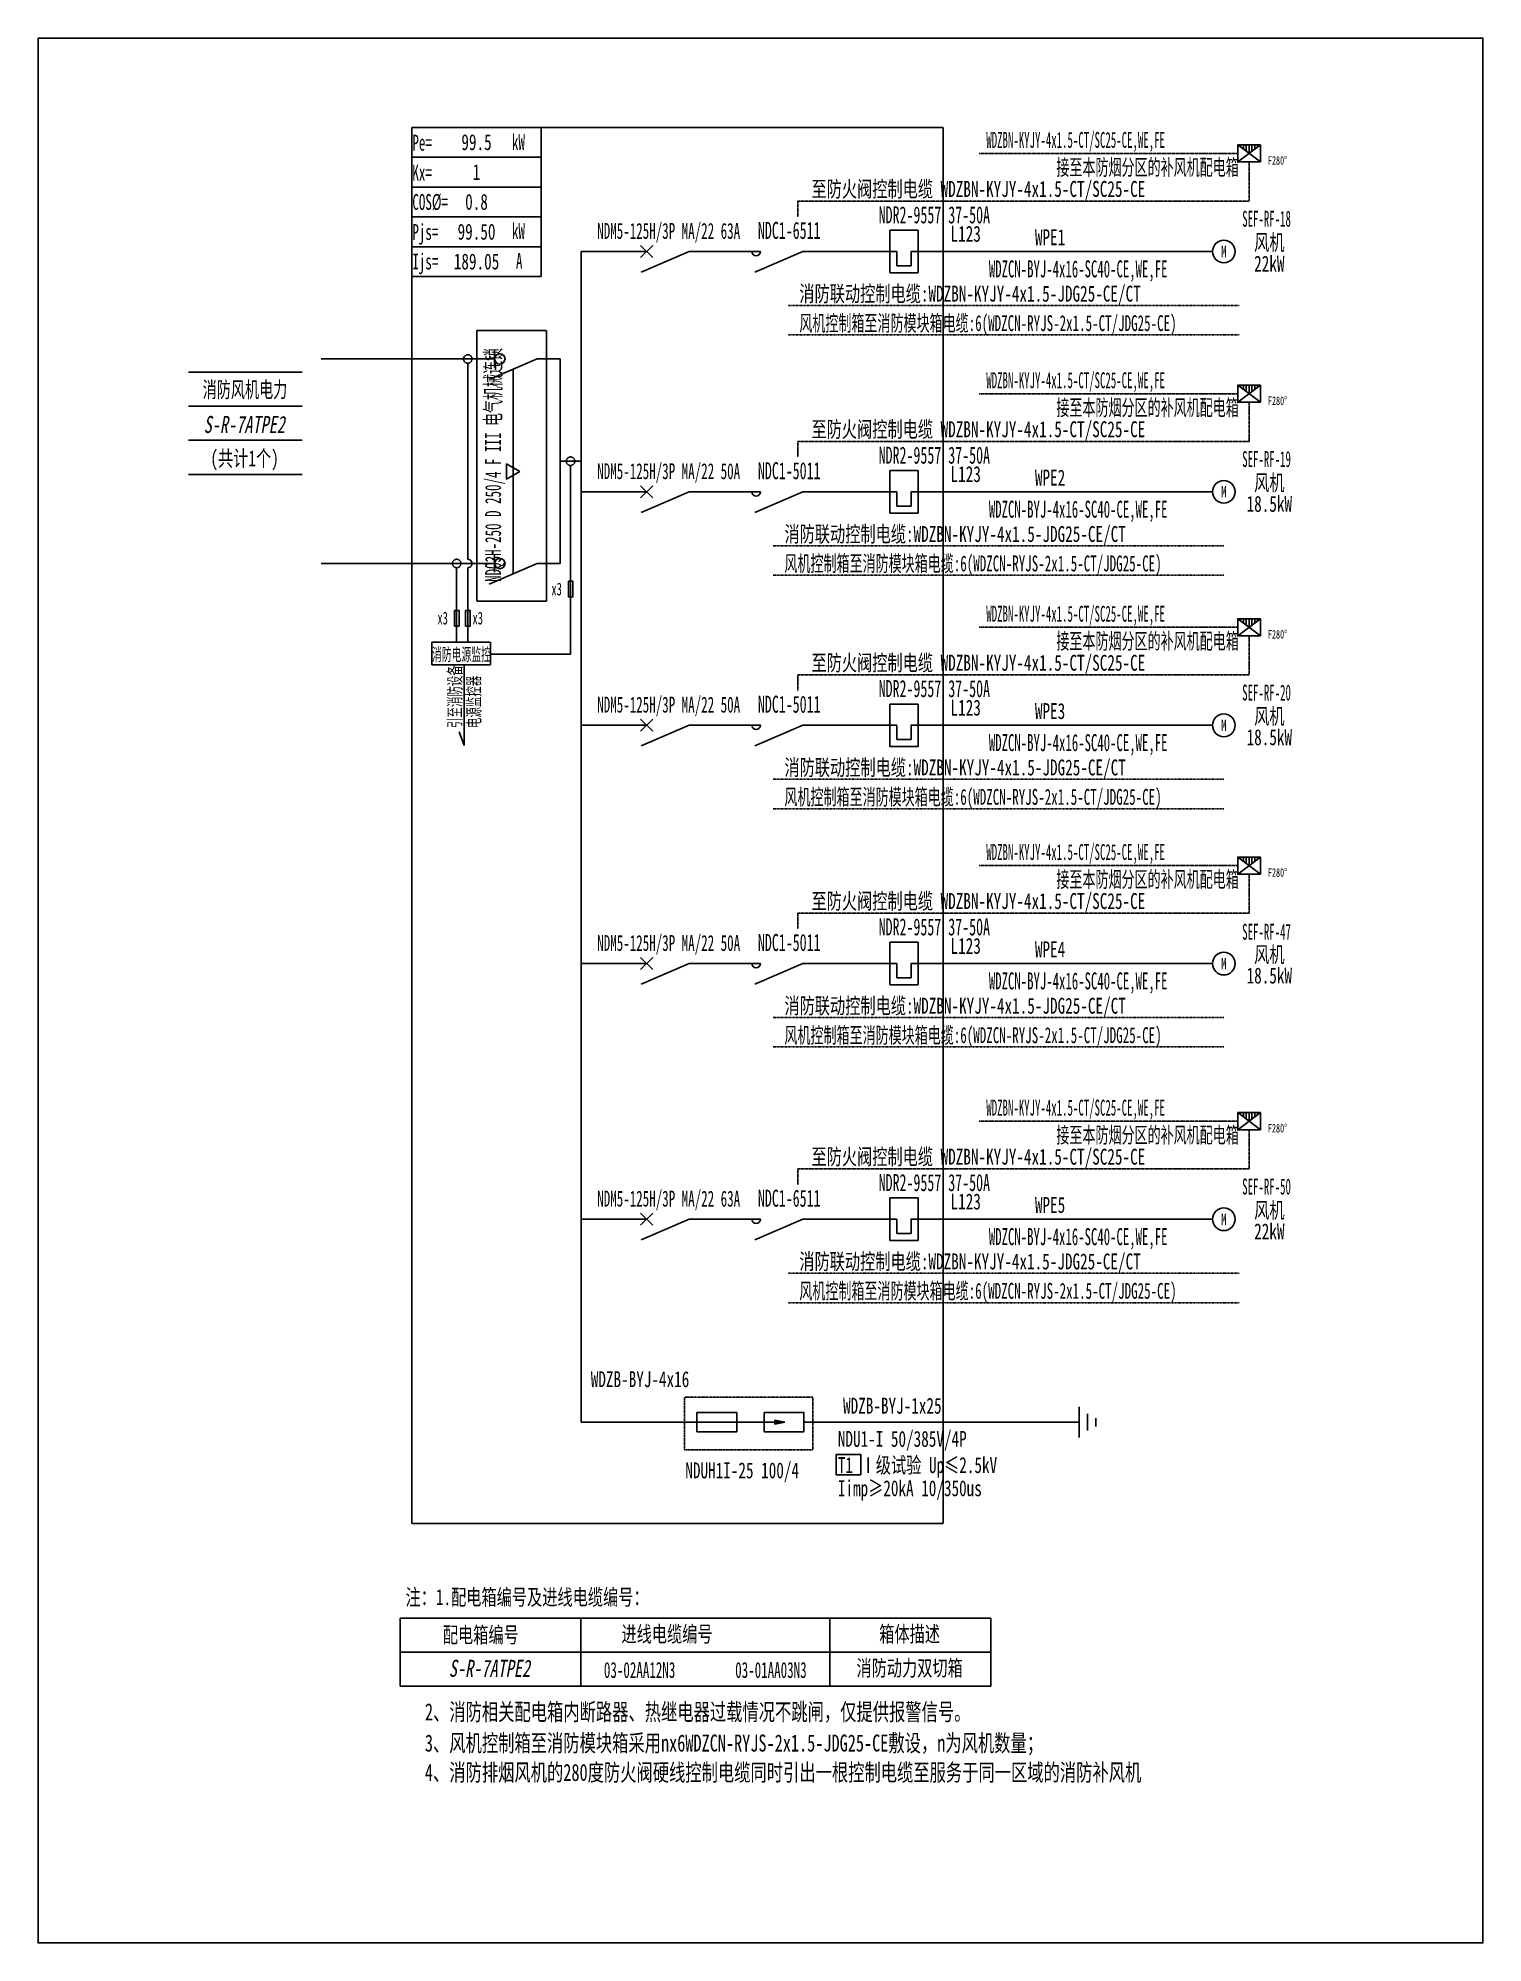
# Model space of a CAD drawing. Extents: x 345220 to 347217, y 303116 to 305750.
import ezdxf
from ezdxf.enums import TextEntityAlignment as Align

# ---------------------------------------------------------------- set-up
doc = ezdxf.new("R2010")
doc.units = 0
doc.header["$MEASUREMENT"] = 0
for name, pattern in [('_点划线L', [1.9, 1.5, -0.17, 0.06, -0.17]), ('DASH', [0.35, 0.25, -0.1]), ('DASHDOT', [1, 0.5, -0.25, 0, -0.25]), ('DASHED', [0.75, 0.5, -0.25]), ('DASHED2', [0.375, 0.25, -0.125])]:
    doc.linetypes.add(name, pattern=pattern)
for name, color, linetype in [('D_E_Eqpm(强电设备)', 100, 'Continuous'), ('D_E_Eqpm（强电设备）', 100, 'Continuous'), ('D_E_Text(强电文字)', 51, 'Continuous'), ('D_E_Text（强电文字）', 51, 'Continuous'), ('D_E_Wire(强电线缆)', 10, 'Continuous'), ('D_E_WireEm（强电应急照明线缆）', 10, 'DASHED'), ('D_E_Wire（强电线缆）', 10, 'Continuous'), ('D_T_TableDim（表格尺寸）', 255, 'Continuous'), ('系统图', 220, 'Continuous')]:
    doc.layers.add(name, color=color, linetype=linetype)
doc.styles.add('$1$电气', font='', dxfattribs={"width": 0.7})
doc.styles.add('$1$电气箱', font='simhei.ttf', dxfattribs={"width": 0.8, "oblique": 10})
doc.styles.add('电气', font='', dxfattribs={"width": 0.7})
doc.styles.add('电气箱', font='simhei.ttf', dxfattribs={"width": 0.8, "oblique": 10})
doc.styles.get('$1$电气').set_extended_font_data('SimSun')
doc.styles.get('电气').set_extended_font_data('SimSun')

# ---------------------------------------------------------------- blocks, each defined once
blk = doc.blocks.new('280度防火阀')
at = {"layer": 'D_E_Eqpm（强电设备）'}
for p, q in [((-200, 300), (200, 0)), ((-200, 0), (200, 300)), ((-150, 263), (-150, 300)), ((-100, 225), (-100, 300)), ((-50, 187), (-50, 300)), ((0, 150), (0, 300)), ((50, 187), (50, 300)), ((100, 225), (100, 300)), ((150, 263), (150, 300))]:
    blk.add_line(p, q, dxfattribs=at)
blk.add_lwpolyline([(-200, 0), (200, 0), (200, 300), (-200, 300)], close=True, dxfattribs=at)
at = {"layer": 'D_E_Eqpm（强电设备）', "color": 51}
blk.add_point((-200, 0), dxfattribs=at)
blk.add_point((-200, 0), dxfattribs=at)
at = {"layer": 'D_E_Text（强电文字）', "color": 0, "style": '电气', "width": 0.7}
blk.add_text('F280%%D', height=150, dxfattribs=at).set_placement((331, -48))
blk = doc.blocks.new('A$C670F4C17')
at = {"layer": 'D_E_Wire（强电线缆）', "linetype": 'DASHDOT', "ltscale": 0.5}
blk.add_line((0, 0), (7936, 0), dxfattribs=at)
at = {"layer": 'D_E_Text（强电文字）', "style": '电气', "width": 0.7}
blk.add_text('消防联动控制电缆:WDZBN-KYJY-4x1.5-JDG25-CE/CT', height=280, dxfattribs=at).set_placement((198, 68))
blk = doc.blocks.new('A$C70CE04DF')
at = {"layer": 'D_E_Wire（强电线缆）', "linetype": 'DASHDOT', "ltscale": 0.5}
blk.add_line((0, 0), (7936, 0), dxfattribs=at)
at = {"layer": 'D_E_Text（强电文字）', "style": '电气', "width": 0.6}
blk.add_text('风机控制箱至消防模块箱电缆:6(WDZCN-RYJS-2x1.5-CT/JDG25-CE)', height=280, dxfattribs=at).set_placement((198, 68))
blk = doc.blocks.new('1')
at = {"layer": 'D_E_Eqpm(强电设备)'}
for p, q in [((-314387, 61832), (-314387, 61082)), ((-313887, 61832), (-314387, 61832)), ((-313887, 61082), (-313887, 61832)), ((-314262, 61457), (-314262, 61207)), ((-314012, 61207), (-314012, 61457)), ((-314387, 61082), (-313887, 61082)), ((-314262, 61207), (-314012, 61207))]:
    blk.add_line(p, q, dxfattribs=at)
blk = doc.blocks.new('电机')
at = {"layer": 'D_E_Eqpm（强电设备）'}
for start, end in [(90, 180), (180, 270), (0, 90), (270, 0)]:
    blk.add_arc((0, 0), 200, start, end, dxfattribs=at)
at = {"layer": 'D_E_Eqpm（强电设备）', "color": 51, "style": '电气', "width": 0.7}
blk.add_text('M', height=200, dxfattribs=at).set_placement((0, 0), align=Align.MIDDLE)

msp = doc.modelspace()

# ---------------------------------------------------------------- linework, layer by layer
at = {"linetype": 'DASHED'}
for p, q in [((345736.6, 303695.8, 0), (345736.6, 305626.5, 0)), ((345736.6, 305626.5, 0), (346471, 305626.5, 0)), ((346471, 305626.5, 0), (346471, 303695.8, 0)), ((346471, 303695.8, 0), (345736.6, 303695.8, 0))]:
    msp.add_line(p, q, dxfattribs=at)
at = {"linetype": 'DASHED2', "elevation": 0}
msp.add_lwpolyline([(346113.4, 303870.7), (346290.9, 303870.7), (346290.9, 303797.6), (346113.4, 303797.6)], close=True, dxfattribs=at)
at = {"layer": 'D_E_Eqpm(强电设备)', "color": 100}
for p, q in [((346052.8, 305446.6, 0), (346069.5, 305463.2, 0)), ((346069.5, 305446.6, 0), (346052.8, 305463.2, 0)), ((346069.5, 305463.2, 0), (346052.8, 305446.6, 0)), ((346052.8, 305463.2, 0), (346069.5, 305446.6, 0)), ((346120.1, 305454.9, 0), (346053.6, 305426.4, 0)), ((346277.2, 305454.9, 0), (346210.7, 305426.4, 0)), ((346052.8, 305114.3, 0), (346069.5, 305130.9, 0)), ((346069.5, 305114.3, 0), (346052.8, 305130.9, 0)), ((346069.5, 305130.9, 0), (346052.8, 305114.3, 0)), ((346052.8, 305130.9, 0), (346069.5, 305114.3, 0)), ((346120.1, 305122.6, 0), (346053.6, 305094.1, 0)), ((346277.2, 305122.6, 0), (346210.7, 305094.1, 0)), ((346052.8, 304791.4, 0), (346069.5, 304808.1, 0)), ((346069.5, 304791.4, 0), (346052.8, 304808.1, 0)), ((346069.5, 304808.1, 0), (346052.8, 304791.4, 0)), ((346052.8, 304808.1, 0), (346069.5, 304791.4, 0)), ((346120.1, 304799.7, 0), (346053.6, 304771.2, 0)), ((346277.2, 304799.7, 0), (346210.7, 304771.2, 0)), ((346052.8, 304461.9, 0), (346069.5, 304478.6, 0)), ((346069.5, 304461.9, 0), (346052.8, 304478.6, 0)), ((346069.5, 304478.6, 0), (346052.8, 304461.9, 0)), ((346052.8, 304478.6, 0), (346069.5, 304461.9, 0)), ((346120.1, 304470.2, 0), (346053.6, 304441.7, 0)), ((346277.2, 304470.2, 0), (346210.7, 304441.7, 0)), ((346052.8, 304108.3, 0), (346069.5, 304125, 0)), ((346069.5, 304108.3, 0), (346052.8, 304125, 0)), ((346069.5, 304125, 0), (346052.8, 304108.3, 0)), ((346052.8, 304125, 0), (346069.5, 304108.3, 0)), ((346120.1, 304116.7, 0), (346053.6, 304088.2, 0)), ((346277.2, 304116.7, 0), (346210.7, 304088.2, 0))]:
    msp.add_line(p, q, dxfattribs=at)
at = {"layer": 'D_E_Eqpm(强电设备)'}
for p, q in [((346130.7, 303849.4, 0), (346186, 303849.4, 0)), ((346130.7, 303849.4, 0), (346130.7, 303822.7, 0)), ((346185.8, 303822.7, 0), (346185.8, 303849.4, 0)), ((346223.5, 303836.1, 0), (346201.2, 303836.1, 0)), ((346223.5, 303849.4, 0), (346278.8, 303849.4, 0)), ((346223.5, 303849.4, 0), (346223.5, 303822.7, 0)), ((346223.5, 303836.1, 0), (346252.2, 303836.1, 0)), ((346252.2, 303836.1, 0), (346238.3, 303838.9, 0)), ((346238.3, 303833.2, 0), (346238.3, 303838.9, 0)), ((346252.2, 303836.1, 0), (346238.3, 303833.2, 0)), ((346278.6, 303822.7, 0), (346278.6, 303849.4, 0)), ((346130.7, 303822.7, 0), (346185.8, 303822.7, 0)), ((346223.5, 303822.7, 0), (346278.6, 303822.7, 0))]:
    msp.add_line(p, q, dxfattribs=at)
at = {"layer": 'D_E_Eqpm(强电设备)', "color": 100}
for centre in [(346212.4, 305454.9, 0), (346212.4, 305122.6, 0), (346212.4, 304799.7, 0), (346212.4, 304470.2, 0), (346212.4, 304116.7, 0)]:
    msp.add_arc(centre, 5.89, 180, 0, dxfattribs=at)
at = {"layer": 'D_E_Eqpm(强电设备)'}
msp.add_solid([(346238.3, 303833.2, 0), (346252.2, 303836.1, 0), (346238.3, 303838.9, 0)], dxfattribs=at)
at = {"layer": 'D_E_Eqpm（强电设备）'}
for p, q in [((345851, 305294.5, 0), (345851, 305318.1, 0)), ((345909.9, 305306.3, 0), (345843.4, 305277.8, 0)), ((345909.9, 305023.4, 0), (345843.4, 304994.9, 0)), ((345851, 305011.7, 0), (345851, 305035.2, 0))]:
    msp.add_line(p, q, dxfattribs=at)
at = {"layer": 'D_E_Eqpm（强电设备）', "linetype": 'DASH'}
msp.add_line((345876.7, 305009.2, 0), (345876.7, 305292.1, 0), dxfattribs=at)
at = {"layer": 'D_E_Eqpm（强电设备）', "elevation": 0}
msp.add_lwpolyline([(345885.7, 305150.6), (345867.6, 305161.1), (345867.6, 305140.1)], close=True, dxfattribs=at)
at = {"layer": 'D_E_Eqpm（强电设备）'}
for centre in [(345858.2, 305306.3, 0), (345858.2, 305023.4, 0)]:
    msp.add_circle(centre, 7.17, dxfattribs=at)
at = {"layer": 'D_E_Text（强电文字）'}
for p, q in [((345736.6, 305626.5, 0), (345915.3, 305626.5, 0)), ((345736.6, 305626.5, 0), (345736.6, 305420.2, 0)), ((345915.3, 305626.5, 0), (345915.3, 305420.2, 0)), ((345736.6, 305585.2, 0), (345915.3, 305585.2, 0)), ((345736.6, 305544, 0), (345915.3, 305544, 0)), ((345736.6, 305502.7, 0), (345915.3, 305502.7, 0)), ((345736.6, 305461.5, 0), (345915.3, 305461.5, 0)), ((345736.6, 305420.2, 0), (345915.3, 305420.2, 0))]:
    msp.add_line(p, q, dxfattribs=at)
at = {"layer": 'D_E_Text（强电文字）', "elevation": 0}
msp.add_lwpolyline([(346323, 303791.4), (346357.1, 303791.4), (346357.1, 303763.3), (346323, 303763.3)], close=True, dxfattribs=at)
at = {"layer": 'D_E_Wire(强电线缆)', "color": 10}
for p, q in [((345970.7, 305454.9, 0), (346061.2, 305454.9, 0)), ((346120.1, 305454.9, 0), (346218.3, 305454.9, 0)), ((346277.2, 305454.9, 0), (346406.9, 305454.9, 0)), ((346426.5, 305454.9, 0), (346843.2, 305454.9, 0)), ((345970.7, 305122.6, 0), (346061.2, 305122.6, 0)), ((346120.1, 305122.6, 0), (346218.3, 305122.6, 0)), ((346277.2, 305122.6, 0), (346406.9, 305122.6, 0)), ((346426.5, 305122.6, 0), (346843.2, 305122.6, 0)), ((345970.7, 304799.7, 0), (346061.2, 304799.7, 0)), ((346120.1, 304799.7, 0), (346218.3, 304799.7, 0)), ((346277.2, 304799.7, 0), (346406.9, 304799.7, 0)), ((346426.5, 304799.7, 0), (346843.2, 304799.7, 0)), ((345970.7, 304470.2, 0), (346061.2, 304470.2, 0)), ((346120.1, 304470.2, 0), (346218.3, 304470.2, 0)), ((346277.2, 304470.2, 0), (346406.9, 304470.2, 0)), ((346426.5, 304470.2, 0), (346843.2, 304470.2, 0)), ((345970.7, 304116.7, 0), (346061.2, 304116.7, 0)), ((346120.1, 304116.7, 0), (346218.3, 304116.7, 0)), ((346277.2, 304116.7, 0), (346406.9, 304116.7, 0)), ((346426.5, 304116.7, 0), (346843.2, 304116.7, 0))]:
    msp.add_line(p, q, dxfattribs=at)
at = {"layer": 'D_E_WireEm（强电应急照明线缆）'}
msp.add_line((345851, 305023.4, 0), (345611.1, 305023.4, 0), dxfattribs=at)
at = {"layer": 'D_E_Wire（强电线缆）', "linetype": 'DASHDOT', "ltscale": 0.5}
for p, q in [((346520.8, 305590.5, 0), (346878.1, 305590.5, 0)), ((346893.8, 305578.7, 0), (346893.8, 305524.4, 0)), ((346270.2, 305524.4, 0), (346893.8, 305524.4, 0)), ((346270.2, 305524.4, 0), (346270.2, 305502.8, 0)), ((346520.8, 305258.2, 0), (346878.1, 305258.2, 0)), ((346893.8, 305246.4, 0), (346893.8, 305192.1, 0)), ((346270.2, 305192.1, 0), (346893.8, 305192.1, 0)), ((346270.2, 305192.1, 0), (346270.2, 305170.5, 0)), ((346520.8, 304935.3, 0), (346878.1, 304935.3, 0)), ((346893.8, 304923.5, 0), (346893.8, 304869.3, 0)), ((346270.2, 304869.3, 0), (346893.8, 304869.3, 0)), ((346270.2, 304869.3, 0), (346270.2, 304847.7, 0)), ((346520.8, 304605.8, 0), (346878.1, 304605.8, 0)), ((346893.8, 304594, 0), (346893.8, 304539.8, 0)), ((346270.2, 304539.8, 0), (346893.8, 304539.8, 0)), ((346270.2, 304539.8, 0), (346270.2, 304518.1, 0)), ((346520.8, 304252.3, 0), (346878.1, 304252.3, 0)), ((346893.8, 304240.5, 0), (346893.8, 304186.2, 0)), ((346270.2, 304186.2, 0), (346893.8, 304186.2, 0)), ((346270.2, 304186.2, 0), (346270.2, 304164.6, 0))]:
    msp.add_line(p, q, dxfattribs=at)
at = {"layer": 'D_E_Wire（强电线缆）'}
for p, q in [((345970.7, 303836.1, 0), (345970.7, 305454.9, 0)), ((345851, 305306.3, 0), (345611.1, 305306.3, 0)), ((345813.9, 305029.3, 0), (345813.9, 305300.4, 0)), ((345909.9, 305306.3, 0), (345941.7, 305306.3, 0)), ((345941.7, 305023.4, 0), (345941.7, 305306.3, 0)), ((345970.7, 305037.6, 0), (345970.7, 305281.6, 0)), ((345941.7, 305164.9, 0), (345970.3, 305164.9, 0)), ((345956, 305159, 0), (345956, 304898.3, 0)), ((345798.5, 305017.5, 0), (345798.5, 304914.6, 0)), ((345813.8, 305017.5, 0), (345813.8, 304914.6, 0)), ((345909.9, 305023.4, 0), (345941.7, 305023.4, 0)), ((345809, 304883.2, 0), (345809, 304771.7, 0)), ((345809, 304771.7, 0), (345802, 304790.5, 0)), ((345970.7, 303836.1, 0), (346201.2, 303836.1, 0)), ((346278.6, 303836.1, 0), (346659, 303836.1, 0)), ((346659, 303815.1, 0), (346659, 303857.1, 0)), ((346670.5, 303824.6, 0), (346670.5, 303847.6, 0)), ((346681.9, 303830.3, 0), (346681.9, 303841.8, 0))]:
    msp.add_line(p, q, dxfattribs=at)
at = {"layer": 'D_E_Wire（强电线缆）', "linetype": '_点划线L'}
msp.add_line((345956, 304898.3, 0), (345845.4, 304898.3, 0), dxfattribs=at)
at = {"layer": 'D_E_Wire（强电线缆）', "linetype": 'DASH', "elevation": 0}
msp.add_lwpolyline([(345826.6, 305345.6), (345922.5, 305345.6), (345922.5, 304971.6), (345826.6, 304971.6)], close=True, dxfattribs=at)
at = {"layer": 'D_E_Wire（强电线缆）', "elevation": 0}
for points in [[(345953.1, 304999), (345959.3, 304999), (345959.3, 304977.2), (345953.1, 304977.2)], [(345795.6, 304958.7), (345801.8, 304958.7), (345801.8, 304937), (345795.6, 304937)], [(345810.9, 304958.7), (345817.1, 304958.7), (345817.1, 304937), (345810.9, 304937)]]:
    msp.add_lwpolyline(points, close=True, dxfattribs=at)
at = {"layer": 'D_E_Wire（强电线缆）', "linetype": '_点划线L', "elevation": 0}
msp.add_lwpolyline([(345764, 304914.6), (345845.4, 304914.6), (345845.4, 304883.2), (345764, 304883.2)], close=True, dxfattribs=at)
at = {"layer": 'D_E_Wire（强电线缆）', "linetype": '_点划线L'}
for centre in [(345813.9, 305306.3, 0), (345956, 305164.9, 0), (345798.5, 305023.4, 0)]:
    msp.add_circle(centre, 5.89, dxfattribs=at)
at = {"layer": 'D_E_Wire（强电线缆）'}
msp.add_arc((345813.9, 305023.4, 0), 5.89, 269.5766, 90, dxfattribs=at)
at = {"layer": 'D_T_TableDim（表格尺寸）', "color": 255}
for p, q in [((345427.9, 305288.1, 0), (345585.1, 305288.1, 0)), ((345427.9, 305240.9, 0), (345585.1, 305240.9, 0)), ((345427.9, 305193.8, 0), (345585.1, 305193.8, 0)), ((345427.9, 305146.7, 0), (345585.1, 305146.7, 0))]:
    msp.add_line(p, q, dxfattribs=at)
at = {"layer": 'D_T_TableDim（表格尺寸）', "ltscale": 3.5}
for p, q in [((345720.4, 303565, 0), (346536.7, 303565, 0)), ((345720.4, 303565, 0), (345720.4, 303470.8, 0)), ((345970.1, 303565, 0), (345970.1, 303470.8, 0)), ((346314.5, 303565, 0), (346314.5, 303470.8, 0)), ((346536.7, 303565, 0), (346536.7, 303470.8, 0)), ((345720.4, 303517.9, 0), (346536.7, 303517.9, 0)), ((345720.4, 303517.9, 0), (346536.7, 303517.9, 0)), ((345970.1, 303517.9, 0), (345970.1, 303470.8, 0)), ((346314.5, 303517.9, 0), (346314.5, 303470.8, 0)), ((345720.4, 303470.8, 0), (346536.7, 303470.8, 0))]:
    msp.add_line(p, q, dxfattribs=at)
at = {"layer": '系统图', "ltscale": 9973.992009}
msp.add_lwpolyline([(345220, 305750), (347217, 305750), (347217, 303116), (345220, 303116)], close=True, dxfattribs=at)

# ---------------------------------------------------------------- block references
at = {"layer": 'D_E_Eqpm(强电设备)', "color": 100, "xscale": 0.07857616559590051, "yscale": 0.07857616559590051, "zscale": 0.07857616559590051}
for p in [(371100.4, 300625.8, 0), (371100.4, 300293.5, 0), (371100.4, 299970.6, 0), (371100.4, 299641.1, 0), (371100.4, 299287.6, 0)]:
    msp.add_blockref('1', p, dxfattribs=at)
at = {"layer": 'D_E_Eqpm（强电设备）', "xscale": 0.07857616559590051, "yscale": 0.07857616559590051, "zscale": 0.07857616559590051}
for name, p in [('280度防火阀', (346893.8, 305578.7, 0)), ('电机', (346858.9, 305454.9, 0)), ('280度防火阀', (346893.8, 305246.4, 0)), ('电机', (346858.9, 305122.6, 0)), ('280度防火阀', (346893.8, 304923.5, 0)), ('电机', (346858.9, 304799.7, 0)), ('280度防火阀', (346893.8, 304594, 0)), ('电机', (346858.9, 304470.2, 0)), ('280度防火阀', (346893.8, 304240.5, 0)), ('电机', (346858.9, 304116.7, 0))]:
    msp.add_blockref(name, p, dxfattribs=at)
at = {"layer": 'D_E_Wire（强电线缆）', "xscale": 0.07857616559590051, "yscale": 0.07857616559590051, "zscale": 0.07857616559590051}
for name, p in [('A$C670F4C17', (346256.6, 305380.3, 0)), ('A$C70CE04DF', (346256.6, 305339.5, 0)), ('A$C670F4C17', (346236, 305047.9, 0)), ('A$C70CE04DF', (346236, 305007.2, 0)), ('A$C670F4C17', (346236, 304725.1, 0)), ('A$C70CE04DF', (346236, 304684.4, 0)), ('A$C670F4C17', (346236, 304395.6, 0)), ('A$C70CE04DF', (346236, 304354.9, 0)), ('A$C670F4C17', (346256.6, 304042, 0)), ('A$C70CE04DF', (346256.6, 304001.3, 0))]:
    msp.add_blockref(name, p, dxfattribs=at)

# ---------------------------------------------------------------- texts
at = {"layer": 'D_E_Text(强电文字)', "color": 51, "style": '电气', "width": 0.6}
for s, height, p in [('NDC1-6511', 23.57, (346214.9, 305472.3, 0)), ('NDR2-9557 37-50A', 23.573, (346381.8, 305493.8, 0)), ('NDR2-9557 37-50A', 23.573, (346381.8, 305161.5, 0)), ('NDC1-5011', 23.57, (346214.9, 305140, 0)), ('NDR2-9557 37-50A', 23.573, (346381.8, 304838.7, 0)), ('NDC1-5011', 23.57, (346214.9, 304817.1, 0)), ('NDR2-9557 37-50A', 23.573, (346381.8, 304509.2, 0)), ('NDC1-5011', 23.57, (346214.9, 304487.6, 0)), ('NDR2-9557 37-50A', 23.573, (346381.8, 304155.6, 0)), ('NDC1-6511', 23.57, (346214.9, 304134, 0))]:
    msp.add_text(s, height=height, dxfattribs=at).set_placement(p)
at = {"layer": 'D_E_Text(强电文字)', "color": 51, "style": '电气', "width": 0.55}
for p in [(346657.6, 305428, 0), (346657.6, 304089.8, 0)]:
    msp.add_text('WDZCN-BYJ-4x16-SC40-CE,WE,FE', height=23.573, dxfattribs=at).set_placement(p, align=Align.MIDDLE)
at = {"layer": 'D_E_Text(强电文字)', "color": 1, "style": '电气', "width": 0.55}
for p in [(346657.6, 305095.7, 0), (346657.6, 304772.9, 0), (346657.6, 304443.4, 0)]:
    msp.add_text('WDZCN-BYJ-4x16-SC40-CE,WE,FE', height=23.573, dxfattribs=at).set_placement(p, align=Align.MIDDLE)
at = {"layer": 'D_E_Text(强电文字)', "style": '电气', "width": 0.7}
for s, p in [('WDZB-BYJ-4x16', (345983.9, 303884.5, 0)), ('WDZB-BYJ-1x25', (346332.6, 303847.8, 0)), ('T1 Ⅰ级试验 Up≤2.5kV ', (346325.4, 303765.7, 0)), ('Iimp≥20kA 10/350us', (346325.4, 303733.7, 0))]:
    msp.add_text(s, height=22.001, dxfattribs=at).set_placement(p)
at = {"layer": 'D_E_Text(强电文字)', "color": 51, "true_color": 0xffff7f, "style": '电气', "width": 0.7}
msp.add_text('NDU1-I 50/385V/4P', height=22.001, dxfattribs=at).set_placement((346325.4, 303802, 0))
at = {"layer": 'D_E_Text（强电文字）', "linetype": 'Continuous', "style": '电气', "width": 0.6}
for s, p in [('Pe=', (345737.3, 305594.4, 0)), ('kW', (345874.9, 305595.2, 0)), ('Kx=', (345737.3, 305553, 0)), ('COS%%C=', (345737.3, 305512.4, 0)), ('Pjs=', (345737.3, 305470.9, 0)), ('kW', (345874.9, 305472.3, 0)), ('Ijs=', (345737.3, 305430.1, 0)), ('A', (345880.5, 305431, 0))]:
    msp.add_text(s, height=22, dxfattribs=at).set_placement(p)
at = {"layer": 'D_E_Text（强电文字）', "style": '电气'}
for s, height, width, p in [('WDZBN-KYJY-4x1.5-CT/SC25-CE,WE,FE', 22.001, 0.5, (346530.6, 305598.2, 0)), ('接至本防烟分区的补风机配电箱', 22.001, 0.6, (346627.5, 305560.4, 0)), ('至防火阀控制电缆 WDZBN-KYJY-4x1.5-CT/SC25-CE ', 22.001, 0.7, (346288.9, 305530.4, 0)), ('L123', 22, 0.7, (346481.2, 305468.4, 0)), ('WDZBN-KYJY-4x1.5-CT/SC25-CE,WE,FE', 22.001, 0.5, (346530.6, 305265.9, 0)), ('接至本防烟分区的补风机配电箱', 22.001, 0.6, (346627.5, 305228.1, 0)), ('至防火阀控制电缆 WDZBN-KYJY-4x1.5-CT/SC25-CE ', 22.001, 0.7, (346288.9, 305198.1, 0)), ('L123', 22, 0.7, (346481.2, 305136.1, 0)), ('x3', 17.68, 0.6, (345929.5, 304979.4, 0)), ('WDZBN-KYJY-4x1.5-CT/SC25-CE,WE,FE', 22.001, 0.5, (346530.6, 304943, 0)), ('x3', 17.68, 0.6, (345772, 304939.2, 0)), ('x3', 17.68, 0.6, (345820.5, 304939.2, 0)), ('接至本防烟分区的补风机配电箱', 22.001, 0.6, (346627.5, 304905.2, 0)), ('消防电源监控', 17.68, 0.55, (345764.3, 304888.9, 0)), ('至防火阀控制电缆 WDZBN-KYJY-4x1.5-CT/SC25-CE ', 22.001, 0.7, (346288.9, 304875.2, 0)), ('L123', 22, 0.7, (346481.2, 304813.2, 0)), ('WDZBN-KYJY-4x1.5-CT/SC25-CE,WE,FE', 22.001, 0.5, (346530.6, 304613.5, 0)), ('接至本防烟分区的补风机配电箱', 22.001, 0.6, (346627.5, 304575.7, 0)), ('至防火阀控制电缆 WDZBN-KYJY-4x1.5-CT/SC25-CE ', 22.001, 0.7, (346288.9, 304545.7, 0)), ('L123', 22, 0.7, (346481.2, 304483.7, 0)), ('WDZBN-KYJY-4x1.5-CT/SC25-CE,WE,FE', 22.001, 0.5, (346530.6, 304260, 0)), ('接至本防烟分区的补风机配电箱', 22.001, 0.6, (346627.5, 304222.2, 0)), ('至防火阀控制电缆 WDZBN-KYJY-4x1.5-CT/SC25-CE ', 22.001, 0.7, (346288.9, 304192.2, 0)), ('L123', 22, 0.7, (346481.2, 304130.2, 0)), ('注：1.配电箱编号及进线电缆编号：', 22.001, 0.7, (345727.8, 303583.1, 0)), ('2、消防相关配电箱内断路器、热继电器过载情况不跳闸，仅提供报警信号。', 23.573, 0.7, (345754.7, 303423.7, 0)), ('3、风机控制箱至消防模块箱采用nx6WDZCN-RYJS-2x1.5-JDG25-CE敷设，n为风机数量；', 23.573, 0.7, (345754.6, 303380.6, 0)), ('4、消防排烟风机的280度防火阀硬线控制电缆同时引出一根控制电缆至服务于同一区域的消防补风机', 23.573, 0.7, (345754.6, 303340, 0))]:
    msp.add_text(s, height=height, dxfattribs=dict(at, width=width)).set_placement(p)
at = {"layer": 'D_E_Text（强电文字）'}
for s, height, style, width, p in [('NDM5-125H/3P MA/22 63A', 22.001, '电气', 0.6, (346091.6, 305481.6, 0)), ('风机', 22, '电气', 0.7, (346921.8, 305467.9, 0)), ('22kW', 22, '电气', 0.7, (346921.8, 305438.6, 0)), ('消防风机电力', 22, '$1$电气', 0.65, (345505.9, 305264.4, 0)), ('NDM5-125H/3P MA/22 50A', 22.001, '电气', 0.6, (346091.6, 305149.3, 0)), ('风机', 22, '电气', 0.7, (346921.8, 305135.6, 0)), ('18.5kW', 22, '电气', 0.7, (346921.8, 305106.3, 0)), ('NDM5-125H/3P MA/22 50A', 22.001, '电气', 0.6, (346091.6, 304826.5, 0)), ('风机', 22, '电气', 0.7, (346921.8, 304812.7, 0)), ('18.5kW', 22, '电气', 0.7, (346921.8, 304783.5, 0)), ('NDM5-125H/3P MA/22 50A', 22.001, '电气', 0.6, (346091.6, 304496.9, 0)), ('风机', 22, '电气', 0.7, (346921.8, 304483.2, 0)), ('18.5kW', 22, '电气', 0.7, (346921.8, 304454, 0)), ('NDM5-125H/3P MA/22 63A', 22.001, '电气', 0.6, (346091.6, 304143.4, 0)), ('风机', 22, '电气', 0.7, (346921.8, 304129.6, 0)), ('22kW', 22, '电气', 0.7, (346921.8, 304100.4, 0)), ('配电箱编号', 22, '电气', 0.7, (345831.9, 303542.5, 0)), ('进线电缆编号', 22, '电气', 0.7, (346089.3, 303543.6, 0)), ('箱体描述', 22, '电气', 0.7, (346424.6, 303543.6, 0)), ('03-02AA12N3', 22.001, '电气', 0.6, (346051.4, 303493.2, 0)), ('03-01AA03N3', 22.001, '电气', 0.6, (346232.9, 303493.2, 0)), ('消防动力双切箱', 22, '电气', 0.7, (346424.6, 303496.5, 0))]:
    msp.add_text(s, height=height, dxfattribs=dict(at, style=style, width=width)).set_placement(p, align=Align.MIDDLE)
at = {"layer": 'D_E_Text（强电文字）', "color": 51, "style": '电气', "width": 0.5}
msp.add_text('SEF-RF-18', height=22, dxfattribs=at).set_placement((346918, 305489.2, 0), align=Align.CENTER)
at = {"layer": 'D_E_Text（强电文字）', "color": 51, "style": '电气', "width": 0.7}
for s, p in [('WPE1', (346597.8, 305463.6, 0)), ('WPE2', (346597.8, 305131.3, 0)), ('WPE3', (346597.8, 304808.4, 0)), ('WPE4', (346597.8, 304478.9, 0)), ('WPE5', (346597.8, 304125.4, 0))]:
    msp.add_text(s, height=22, dxfattribs=at).set_placement(p)
at = {"layer": 'D_E_Text（强电文字）', "style": '电气', "width": 0.6}
msp.add_text('NDQ3H-250 D 250/4 F III 电气机械连锁', height=22.001, rotation=90, dxfattribs=at).set_placement((345849.9, 305159.8, 0), align=Align.MIDDLE)
at = {"layer": 'D_E_Text（强电文字）', "color": 7, "style": '$1$电气箱', "oblique": 10, "width": 0.7}
msp.add_text('S-R-7ATPE2', height=23.57, dxfattribs=at).set_placement((345505, 305215.7, 0), align=Align.MIDDLE)
at = {"layer": 'D_E_Text（强电文字）'}
for s, style, width, p in [('(共计1个)', '$1$电气', 0.7, (345505.4, 305157.9, 0)), ('SEF-RF-19', '电气', 0.5, (346918, 305156.9, 0)), ('SEF-RF-20', '电气', 0.5, (346918, 304834, 0)), ('SEF-RF-47', '电气', 0.5, (346918, 304503.2, 0)), ('SEF-RF-50', '电气', 0.5, (346918, 304150.9, 0))]:
    msp.add_text(s, height=22, dxfattribs=dict(at, style=style, width=width)).set_placement(p, align=Align.CENTER)
at = {"layer": 'D_E_Text（强电文字）', "style": '电气', "width": 0.6}
for s, p in [('引至消防设备', (345804.8, 304796, 0)), ('电源监控器', (345831, 304796, 0))]:
    msp.add_text(s, height=17.68, rotation=90, dxfattribs=at).set_placement(p)
at = {"layer": 'D_E_Text（强电文字）', "color": 51, "true_color": 0xffff7f, "style": '电气', "width": 0.7}
msp.add_text('NDUH1I-25 100/4', height=22.001, dxfattribs=at).set_placement((346114.6, 303758.4, 0))
at = {"layer": 'D_E_Text（强电文字）', "style": '电气箱', "oblique": 10, "width": 0.7}
msp.add_text('S-R-7ATPE2', height=23.57, dxfattribs=at).set_placement((345843.9, 303495.7, 0), align=Align.MIDDLE)
at = {"layer": 'D_E_Text（强电文字）', "width": 178.744, "attachment_point": 5, "style": '电气'}
for s, insert, char_height in [('99.5', (345826, 305605.9, 0), 22), ('1', (345826, 305564.6, 0), 22), ('0.8', (345826, 305523.4, 0), 22), ('{\\C200;99.50}', (345826, 305482.1, 0), 22.001), ('{\\C200;189.05}', (345826, 305440.9, 0), 22.001)]:
    msp.add_mtext(s, dxfattribs=dict(at, insert=insert, char_height=char_height))

doc.saveas('drawing.dxf')
